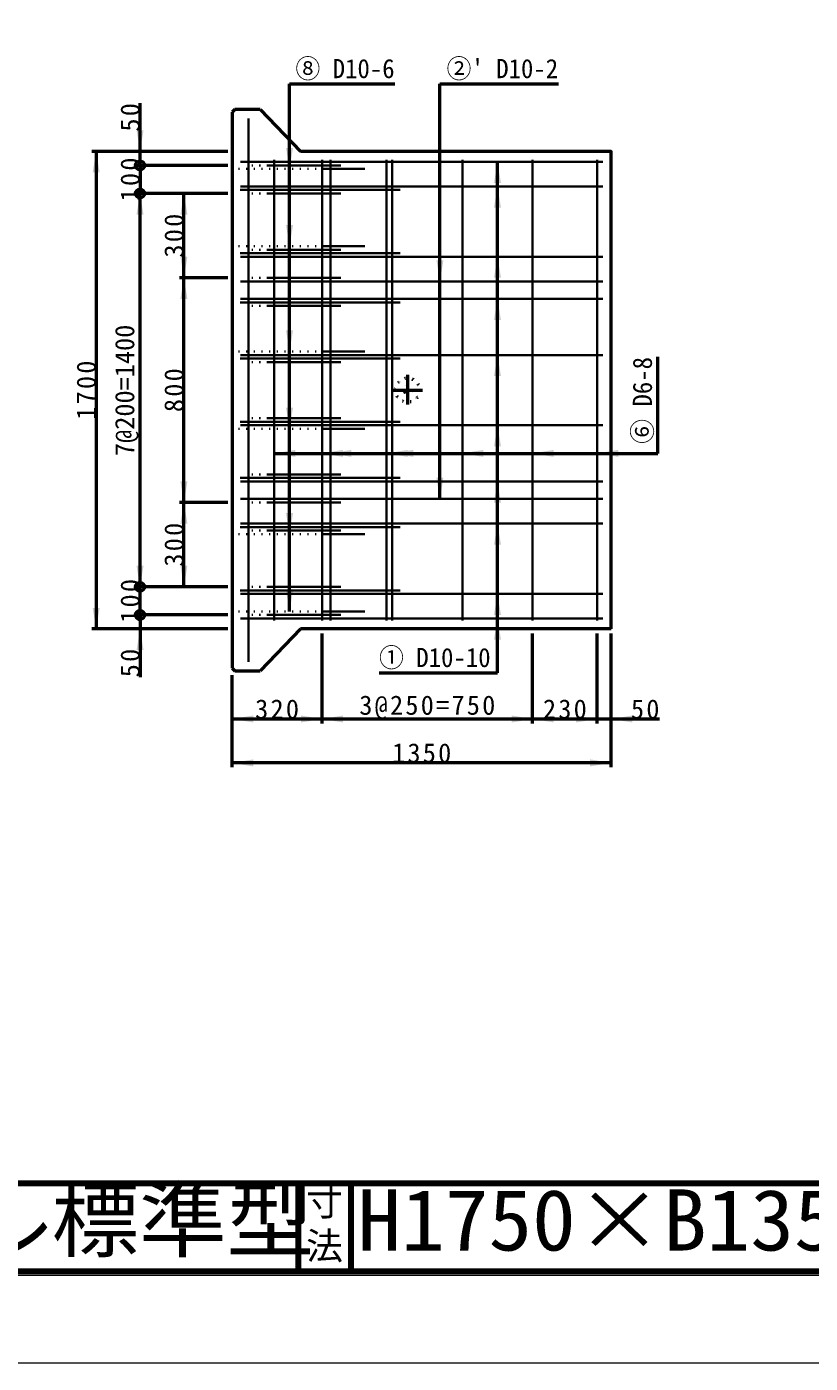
# Model space of a CAD drawing. Units: millimetres, scale not verified. Extents: x -2102 to 2102, y -1485 to 1485.
# Drawn here: x 73 to 966, y -1485 to 37 of the extents above; entities that cross this region are included whole.
import ezdxf
from ezdxf.enums import TextEntityAlignment as Align

# ---------------------------------------------------------------- set-up
doc = ezdxf.new("R2010")
doc.units = ezdxf.units.MM
doc.header["$LTSCALE"] = 5
doc.linetypes.add('DOTTED', pattern=[1.75, 0.25, -1.5])
doc.linetypes.add('LONG_DASHED_DOTTED', pattern=[15.25, 12, -1.5, 0.25, -1.5])
doc.layers.add('0-0_V-nasSTD', color=7, linetype='Continuous', lineweight=50)
doc.layers.add('0-1_0', color=7, linetype='Continuous', lineweight=100)
doc.styles.add('ＭＳ ゴシック', font='')
doc.styles.get('ＭＳ ゴシック').set_extended_font_data('MS Gothic')

msp = doc.modelspace()

# ---------------------------------------------------------------- linework, layer by layer
at = {"layer": '0-0_V-nasSTD'}
for p, q in [((372.531, -27.882), (492.531, -27.882)), ((372.531, -628.682), (372.531, -27.882)), ((543.957, -27.882), (678.957, -27.882)), ((543.957, -500.522), (543.957, -27.882)), ((310.037, -57.162), (307.157, -60.042)), ((307.157, -60.042), (307.157, -693.322)), ((339.157, -57.162), (310.037, -57.162)), ((339.157, -57.162), (385.079, -104.682)), ((302.157, -104.682), (147.157, -104.682)), ((152.157, -104.682), (152.157, -648.682)), ((302.157, -120.682), (197.157, -120.682)), ((202.157, -120.682), (202.157, -152.682)), ((609.557, -698.682), (609.557, -116.682)), ((302.157, -152.682), (197.157, -152.682)), ((202.157, -600.682), (202.157, -152.682)), ((252.157, -248.682), (252.157, -152.682)), ((302.157, -248.682), (247.157, -248.682)), ((252.157, -504.682), (252.157, -248.682)), ((792.157, -448.682), (792.157, -338.682)), ((355.157, -448.682), (792.157, -448.682)), ((302.157, -504.682), (247.157, -504.682)), ((252.157, -600.682), (252.157, -504.682)), ((302.157, -600.682), (197.157, -600.682)), ((202.157, -632.682), (202.157, -600.682)), ((302.157, -632.682), (197.157, -632.682)), ((302.157, -648.682), (147.157, -648.682)), ((385.079, -648.682), (339.157, -696.202)), ((739.157, -648.682), (385.079, -648.682)), ((409.557, -756.202), (409.557, -653.682)), ((649.557, -756.202), (649.557, -653.682)), ((723.157, -756.202), (723.157, -653.682)), ((739.157, -806.202), (739.157, -653.682)), ((307.157, -693.322), (310.037, -696.202)), ((310.037, -696.202), (339.157, -696.202)), ((474.557, -698.682), (609.557, -698.682)), ((307.157, -806.202), (307.157, -701.202)), ((307.157, -751.202), (409.557, -751.202)), ((409.557, -751.202), (649.557, -751.202)), ((649.557, -751.202), (723.157, -751.202)), ((739.157, -801.202), (307.157, -801.202))]:
    msp.add_line(p, q, dxfattribs=at)
at = {"layer": '0-0_V-nasSTD', "lineweight": 35}
for p, q in [((325.877, -67.082), (325.877, -686.282)), ((729.557, -116.682), (316.757, -116.682)), ((348.046, -120.682), (430.926, -120.682)), ((355.157, -639.082), (355.157, -114.282)), ((409.557, -639.082), (409.557, -114.282)), ((419.157, -639.082), (419.157, -114.282)), ((483.157, -639.082), (483.157, -114.282)), ((489.557, -639.082), (489.557, -114.282)), ((569.557, -639.082), (569.557, -114.282)), ((649.557, -639.082), (649.557, -114.282)), ((723.157, -639.082), (723.157, -114.282)), ((410.385, -124.682), (458.385, -124.682)), ((498.517, -148.682), (316.117, -148.682)), ((729.557, -144.682), (316.757, -144.682)), ((348.046, -152.682), (430.926, -152.682)), ((410.385, -212.682), (458.385, -212.682)), ((498.517, -220.682), (316.117, -220.682)), ((729.557, -224.682), (316.757, -224.682)), ((348.046, -216.682), (430.926, -216.682)), ((729.557, -252.842), (316.757, -252.842)), ((348.046, -248.682), (430.926, -248.682)), ((729.557, -272.682), (316.757, -272.682)), ((498.517, -276.682), (316.117, -276.682)), ((348.046, -280.682), (430.926, -280.682)), ((410.385, -332.682), (458.385, -332.682)), ((498.517, -340.682), (316.117, -340.682)), ((729.557, -336.682), (316.757, -336.682)), ((348.046, -344.682), (430.926, -344.682)), ((348.046, -408.682), (430.926, -408.682)), ((498.517, -412.682), (316.117, -412.682)), ((729.557, -416.682), (316.757, -416.682)), ((410.385, -420.682), (458.385, -420.682)), ((498.517, -476.682), (316.117, -476.682)), ((729.557, -480.682), (316.757, -480.682)), ((348.046, -472.682), (430.926, -472.682)), ((729.557, -500.522), (316.757, -500.522)), ((348.046, -504.682), (430.926, -504.682)), ((498.517, -532.682), (316.117, -532.682)), ((729.557, -528.682), (316.757, -528.682)), ((348.046, -536.682), (430.926, -536.682)), ((410.385, -540.682), (458.385, -540.682)), ((498.517, -604.682), (316.117, -604.682)), ((729.557, -608.682), (316.757, -608.682)), ((348.046, -600.682), (430.926, -600.682)), ((729.557, -636.682), (316.757, -636.682)), ((348.046, -632.682), (430.926, -632.682)), ((410.385, -628.682), (458.385, -628.682))]:
    msp.add_line(p, q, dxfattribs=at)
at = {"layer": '0-0_V-nasSTD', "linetype": 'DOTTED', "lineweight": 35}
for p, q in [((348.046, -120.682), (329.557, -120.682)), ((314.197, -124.682), (410.385, -124.682)), ((348.046, -152.682), (329.557, -152.682)), ((314.197, -212.682), (410.385, -212.682)), ((348.046, -216.682), (329.557, -216.682)), ((348.046, -248.682), (329.557, -248.682)), ((348.046, -280.682), (329.557, -280.682)), ((314.197, -332.682), (410.385, -332.682)), ((348.046, -344.682), (329.557, -344.682)), ((348.046, -408.682), (329.557, -408.682)), ((314.197, -420.682), (410.385, -420.682)), ((348.046, -472.682), (329.557, -472.682)), ((348.046, -504.682), (329.557, -504.682)), ((314.197, -540.682), (410.385, -540.682)), ((348.046, -536.682), (329.557, -536.682)), ((348.046, -600.682), (329.557, -600.682)), ((314.197, -628.682), (410.385, -628.682)), ((348.046, -632.682), (329.557, -632.682))]:
    msp.add_line(p, q, dxfattribs=at)
at = {"layer": '0-0_V-nasSTD', "linetype": 'LONG_DASHED_DOTTED'}
for p, q in [((507.157, -359.242), (507.157, -393.162)), ((490.197, -376.682), (524.117, -376.682))]:
    msp.add_line(p, q, dxfattribs=at)
at = {"layer": '0-0_V-nasSTD', "lineweight": 100}
for p, q in [((382.5, -1280), (382.5, -1380)), ((442.5, -1280), (442.5, -1380)), ((-1997.5, -1380), (1997.5, -1380))]:
    msp.add_line(p, q, dxfattribs=at)
at = {"layer": '0-0_V-nasSTD', "lineweight": 18}
for points in [[(-2102.5, -1485), (-2102.5, 1485), (2102.5, 1485), (2102.5, -1485)], [(-2002.5, -1385), (-2002.5, 1385), (2002.5, 1385), (2002.5, -1385)]]:
    msp.add_lwpolyline(points, close=True, dxfattribs=at)
at = {"layer": '0-0_V-nasSTD'}
for points in [[(202.157, -120.682), (202.157, -104.682), (202.157, -49.682)], [(739.157, -648.682), (739.157, -104.682), (385.079, -104.682)], [(202.157, -632.682), (202.157, -648.682), (202.157, -703.682)], [(723.157, -751.202), (739.157, -751.202), (794.157, -751.202)]]:
    msp.add_lwpolyline(points, dxfattribs=at)
for centre in [(202.157, -120.682), (202.157, -152.682), (202.157, -600.682), (202.157, -632.682)]:
    msp.add_circle(centre, 5, dxfattribs=at)
at = {"layer": '0-0_V-nasSTD', "linetype": 'DOTTED'}
for radius in [13.76, 4]:
    msp.add_circle((507.157, -376.682), radius, dxfattribs=at)
at = {"layer": '0-0_V-nasSTD'}
for points in [[(198.157, -80.682), (202.157, -104.682), (202.157, -80.682)], [(202.157, -104.682), (202.157, -80.682), (206.157, -80.682)], [(148.157, -128.682), (152.157, -128.682), (152.157, -104.682)], [(152.157, -128.682), (152.157, -104.682), (156.157, -128.682)], [(368.531, -100.682), (372.531, -124.682), (372.531, -100.682)], [(372.531, -124.682), (372.531, -100.682), (376.531, -100.682)], [(605.557, -140.682), (609.557, -140.682), (609.557, -116.682)], [(609.557, -140.682), (609.557, -116.682), (613.557, -140.682)], [(605.557, -168.682), (609.557, -168.682), (609.557, -144.682)], [(609.557, -168.682), (609.557, -144.682), (613.557, -168.682)], [(198.157, -176.682), (202.157, -176.682), (202.157, -152.682)], [(202.157, -176.682), (202.157, -152.682), (206.157, -176.682)], [(248.157, -176.682), (252.157, -176.682), (252.157, -152.682)], [(252.157, -176.682), (252.157, -152.682), (256.157, -176.682)], [(368.531, -188.682), (372.531, -212.682), (372.531, -188.682)], [(372.531, -212.682), (372.531, -188.682), (376.531, -188.682)], [(248.157, -224.682), (252.157, -248.682), (252.157, -224.682)], [(252.157, -248.682), (252.157, -224.682), (256.157, -224.682)], [(605.557, -248.682), (609.557, -248.682), (609.557, -224.682)], [(609.557, -248.682), (609.557, -224.682), (613.557, -248.682)], [(539.957, -228.842), (543.957, -252.842), (543.957, -228.842)], [(543.957, -252.842), (543.957, -228.842), (547.957, -228.842)], [(248.157, -272.682), (252.157, -272.682), (252.157, -248.682)], [(252.157, -272.682), (252.157, -248.682), (256.157, -272.682)], [(605.557, -296.682), (609.557, -296.682), (609.557, -272.682)], [(609.557, -296.682), (609.557, -272.682), (613.557, -296.682)], [(368.531, -308.682), (372.531, -332.682), (372.531, -308.682)], [(372.531, -332.682), (372.531, -308.682), (376.531, -308.682)], [(605.557, -360.682), (609.557, -360.682), (609.557, -336.682)], [(609.557, -360.682), (609.557, -336.682), (613.557, -360.682)], [(368.531, -396.682), (372.531, -420.682), (372.531, -396.682)], [(372.531, -420.682), (372.531, -396.682), (376.531, -396.682)], [(605.557, -440.682), (609.557, -440.682), (609.557, -416.682)], [(609.557, -440.682), (609.557, -416.682), (613.557, -440.682)], [(355.157, -448.682), (379.157, -448.682), (379.157, -444.682)], [(355.157, -448.682), (379.157, -452.682), (379.157, -448.682)], [(409.557, -448.682), (433.557, -448.682), (433.557, -444.682)], [(409.557, -448.682), (433.557, -452.682), (433.557, -448.682)], [(419.157, -448.682), (443.157, -448.682), (443.157, -444.682)], [(419.157, -448.682), (443.157, -452.682), (443.157, -448.682)], [(483.157, -448.682), (507.157, -448.682), (507.157, -444.682)], [(483.157, -448.682), (507.157, -452.682), (507.157, -448.682)], [(489.557, -448.682), (513.557, -448.682), (513.557, -444.682)], [(489.557, -448.682), (513.557, -452.682), (513.557, -448.682)], [(569.557, -448.682), (593.557, -448.682), (593.557, -444.682)], [(569.557, -448.682), (593.557, -452.682), (593.557, -448.682)], [(649.557, -448.682), (673.557, -448.682), (673.557, -444.682)], [(649.557, -448.682), (673.557, -452.682), (673.557, -448.682)], [(723.157, -448.682), (747.157, -448.682), (747.157, -444.682)], [(723.157, -448.682), (747.157, -452.682), (747.157, -448.682)], [(248.157, -480.682), (252.157, -504.682), (252.157, -480.682)], [(252.157, -504.682), (252.157, -480.682), (256.157, -480.682)], [(539.957, -476.522), (543.957, -500.522), (543.957, -476.522)], [(543.957, -500.522), (543.957, -476.522), (547.957, -476.522)], [(605.557, -504.682), (609.557, -504.682), (609.557, -480.682)], [(609.557, -504.682), (609.557, -480.682), (613.557, -504.682)], [(248.157, -528.682), (252.157, -528.682), (252.157, -504.682)], [(252.157, -528.682), (252.157, -504.682), (256.157, -528.682)], [(368.531, -516.682), (372.531, -540.682), (372.531, -516.682)], [(372.531, -540.682), (372.531, -516.682), (376.531, -516.682)], [(605.557, -552.682), (609.557, -552.682), (609.557, -528.682)], [(609.557, -552.682), (609.557, -528.682), (613.557, -552.682)], [(198.157, -576.682), (202.157, -600.682), (202.157, -576.682)], [(202.157, -600.682), (202.157, -576.682), (206.157, -576.682)], [(248.157, -576.682), (252.157, -600.682), (252.157, -576.682)], [(252.157, -600.682), (252.157, -576.682), (256.157, -576.682)], [(368.531, -604.682), (372.531, -628.682), (372.531, -604.682)], [(372.531, -628.682), (372.531, -604.682), (376.531, -604.682)], [(605.557, -632.682), (609.557, -632.682), (609.557, -608.682)], [(609.557, -632.682), (609.557, -608.682), (613.557, -632.682)], [(148.157, -624.682), (152.157, -648.682), (152.157, -624.682)], [(152.157, -648.682), (152.157, -624.682), (156.157, -624.682)], [(605.557, -660.682), (609.557, -660.682), (609.557, -636.682)], [(609.557, -660.682), (609.557, -636.682), (613.557, -660.682)], [(198.157, -672.682), (202.157, -672.682), (202.157, -648.682)], [(202.157, -672.682), (202.157, -648.682), (206.157, -672.682)], [(307.157, -751.202), (331.157, -751.202), (331.157, -747.202)], [(307.157, -751.202), (331.157, -755.202), (331.157, -751.202)], [(385.557, -751.202), (385.557, -747.202), (409.557, -751.202)], [(385.557, -755.202), (385.557, -751.202), (409.557, -751.202)], [(409.557, -751.202), (433.557, -751.202), (433.557, -747.202)], [(409.557, -751.202), (433.557, -755.202), (433.557, -751.202)], [(625.557, -751.202), (625.557, -747.202), (649.557, -751.202)], [(625.557, -755.202), (625.557, -751.202), (649.557, -751.202)], [(649.557, -751.202), (673.557, -751.202), (673.557, -747.202)], [(649.557, -751.202), (673.557, -755.202), (673.557, -751.202)], [(699.157, -751.202), (699.157, -747.202), (723.157, -751.202)], [(699.157, -755.202), (699.157, -751.202), (723.157, -751.202)], [(739.157, -751.202), (763.157, -751.202), (763.157, -747.202)], [(739.157, -751.202), (763.157, -755.202), (763.157, -751.202)], [(307.157, -801.202), (331.157, -801.202), (331.157, -797.202)], [(307.157, -801.202), (331.157, -805.202), (331.157, -801.202)], [(715.157, -801.202), (715.157, -797.202), (739.157, -801.202)], [(715.157, -805.202), (715.157, -801.202), (739.157, -801.202)]]:
    msp.add_solid(points, dxfattribs=at)
at = {"layer": '0-1_0'}
msp.add_line((-1997.5, -1280), (1997.5, -1280), dxfattribs=at)

# ---------------------------------------------------------------- texts
at = {"layer": '0-0_V-nasSTD', "style": 'ＭＳ ゴシック'}
for s, height, width, p in [('⑧ D10-6', 21.85, 0.95, (379.26, -27.882)), ("②' D10-2", 21.85, 0.95, (551.528, -27.882)), ('① D10-10', 21.85, 0.95, (474.557, -698.682)), ('1stタッチウォール標準型', 69.65, 1.05, (-746.25, -1377.53)), ('H1750×B1350×L1997×t100', 69.65, 1.05, (450, -1377.492))]:
    msp.add_text(s, height=height, dxfattribs=dict(at, width=width)).set_placement(p, align=Align.BOTTOM_LEFT)
msp.add_text('7@200=1400', height=21.99, rotation=90, dxfattribs=at).set_placement((202.157, -451.682), align=Align.BOTTOM_LEFT)
at = {"layer": '0-0_V-nasSTD', "style": 'ＭＳ ゴシック', "width": 0.95}
msp.add_text('⑥ D6-8', height=21.85, rotation=90, dxfattribs=at).set_placement((792.157, -437.794), align=Align.BOTTOM_LEFT)
at = {"layer": '0-0_V-nasSTD', "style": 'ＭＳ ゴシック'}
for s, p in [('寸', (391.482, -1326.001)), ('法', (391.476, -1375.99))]:
    msp.add_text(s, height=30.79, dxfattribs=at).set_placement(p, align=Align.BOTTOM_LEFT)
at = {"layer": '0-0_V-nasSTD', "char_height": 21.99, "attachment_point": 7, "rotation": 90, "style": 'ＭＳ ゴシック'}
for s, insert in [('\\T1.17;50', (202.157, -82.182)), ('\\T1.17;100', (202.157, -161.682)), ('\\T1.17;300', (252.157, -225.682)), ('\\T1.17;1700', (152.157, -410.432)), ('\\T1.17;800', (252.157, -401.682)), ('\\T1.17;300', (252.157, -577.682)), ('\\T1.17;100', (202.157, -641.682)), ('\\T1.17;50', (202.157, -703.682))]:
    msp.add_mtext(s, dxfattribs=dict(at, insert=insert))
at = {"layer": '0-0_V-nasSTD', "char_height": 21.99, "attachment_point": 7, "style": 'ＭＳ ゴシック'}
for s, insert in [('\\T1.17;320', (333.357, -751.202)), ('\\T1.17;3@250=750', (452.057, -751.202)), ('\\T1.17;230', (661.357, -751.202)), ('\\T1.17;50', (761.657, -751.202)), ('\\T1.17;1350', (489.407, -801.202))]:
    msp.add_mtext(s, dxfattribs=dict(at, insert=insert))

doc.saveas('drawing.dxf')
